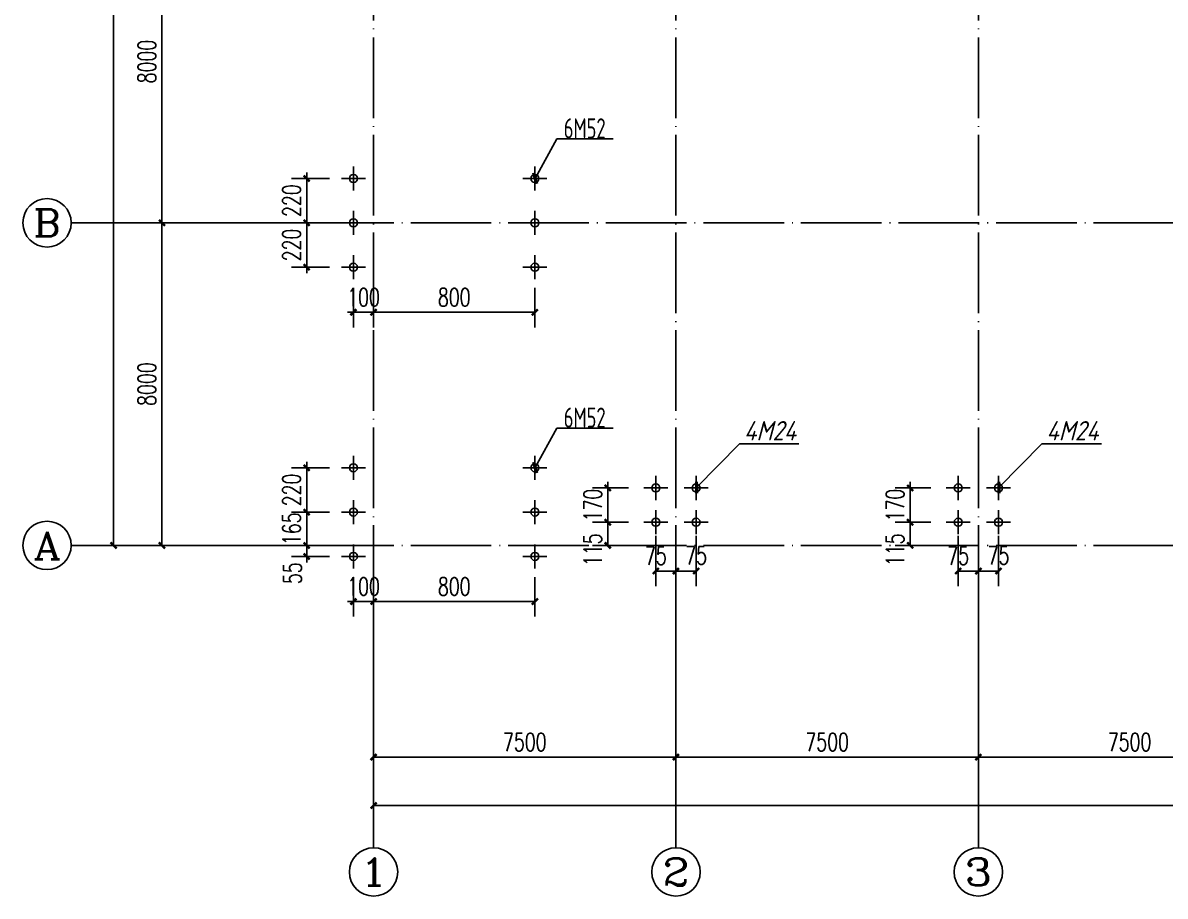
# Model space of a CAD drawing. Extents: x 14475413 to 15955882, y -732572 to -282951.
# Drawn here: x 14998970 to 15027303, y -585436 to -563775 of the extents above; entities that cross this region are included whole.
import ezdxf
from ezdxf.enums import TextEntityAlignment as Align

# ---------------------------------------------------------------- set-up
doc = ezdxf.new("R2010")
doc.units = 0
doc.header["$LTSCALE"] = 1000
doc.header["$MEASUREMENT"] = 0
doc.linetypes.add('DOTE', pattern=[2.42, 2, -0.2, 0.02, -0.2])
for name, color, linetype in [('AXIS', 3, 'Continuous'), ('AXIS_TEXT', 7, 'Continuous'), ('DOTE', 1, 'DOTE'), ('PUB_DIM', 3, 'Continuous'), ('中粗', 4, 'Continuous'), ('标注', 7, 'Continuous')]:
    doc.layers.add(name, color=color, linetype=linetype)
doc.styles.add('_TCH_AXIS', font='COMPLEX', dxfattribs={"bigfont": 'GBCBIG'})
doc.styles.add('_TCH_DIM_T3', font='SIMPLEX', dxfattribs={"width": 0.705882, "bigfont": 'GBCBIG'})
doc.styles.add('COMPLEX', font='COMPLEX')
doc.styles.get("Standard").update_dxf_attribs({"font": 'gbenor.shx', "bigfont": 'gbcbig.shx'})
doc.styles.add('TSSD_REIN', font='tssdeng.shx', dxfattribs={"width": 0.7, "bigfont": 'tssdchn.shx'})
doc.dimstyles.new('100', dxfattribs={"dimtxt": 250, "dimasz": 200, "dimexe": 250, "dimexo": 300, "dimgap": 150, "dimtad": 1, "dimdec": 0, "dimzin": 0, "dimdsep": 46, "dimtxsty": 'Standard', "dimblk": 'ARCHTICK', "dimcen": 0.09, "dimclrd": 256, "dimclre": 256, "dimclrt": 256, "dimadec": 0, "dimazin": 0, "dimtfac": 1, "dimtdec": 0, "dimtix": 1, "dimtmove": 2, "dimatfit": 3, "dimldrblk": 'ARCHTICK', "dimfxl": 0, "dimtolj": 1, "dimtzin": 0, "dimarcsym": 0})
doc.dimstyles.new('_TCH_ARCH&&150', dxfattribs={"dimtxt": 446.25, "dimasz": 150, "dimexe": 375, "dimexo": 450, "dimgap": 150, "dimtad": 1, "dimdec": 0, "dimzin": 0, "dimdsep": 46, "dimtxsty": '_TCH_DIM_T3', "dimblk": 'ARCHTICK', "dimcen": 0.09, "dimclrt": 7, "dimazin": 2, "dimtfac": 1, "dimtdec": 0, "dimtix": 1, "dimtmove": 2, "dimatfit": 3, "dimfxl": 0, "dimtolj": 1, "dimtzin": 0, "dimarcsym": 0})

# ---------------------------------------------------------------- blocks, each defined once
blk = doc.blocks.new('_AXISO')
blk.add_circle((0, 0), 0.5)
at = {"layer": 'AXIS_TEXT', "style": 'COMPLEX', "width": 1.041667}
blk.add_attdef('A', text='', height=0.56, dxfattribs=at).set_placement((-0.25, -0.28), (0.25, -0.28), align=Align.FIT)
blk = doc.blocks.new('_ArchTick')
at = {"color": 0, "linetype": 'ByBlock', "const_width": 0.4}
blk.add_lwpolyline([(-0.5, -0.5), (0.5, 0.5)], dxfattribs=at)
blk = doc.blocks.new('*D1078')
at = {"layer": 'AXIS', "color": 0, "lineweight": -2}
for p, q in [((15005720, -480736), (15000845, -480736)), ((15001220, -576736), (15001220, -480736)), ((15005720, -576736), (15000845, -576736))]:
    blk.add_line(p, q, dxfattribs=at)
at = {"layer": 'Defpoints', "color": 0}
for p in [(15001220, -480736), (15006170, -480736), (15006170, -576736)]:
    blk.add_point(p, dxfattribs=at)
at = {"layer": 'AXIS', "color": 0, "lineweight": -2, "xscale": 150, "yscale": 150, "zscale": 150}
for p, rotation in [((15001220, -480736), 90), ((15001220, -576736), 270)]:
    blk.add_blockref('_ArchTick', p, dxfattribs=dict(at, rotation=rotation))
at = {"layer": 'AXIS', "color": 7, "insert": (15000847, -528736), "char_height": 446.2, "attachment_point": 5, "rotation": 90, "style": '_TCH_DIM_T3'}
blk.add_mtext('\\A1;96000', dxfattribs=at)
blk = doc.blocks.new('*D1079')
at = {"layer": 'AXIS', "color": 0, "lineweight": -2}
for p, q in [((15005720, -568736), (15002045, -568736)), ((15002420, -576736), (15002420, -568736)), ((15005720, -576736), (15002045, -576736))]:
    blk.add_line(p, q, dxfattribs=at)
at = {"layer": 'Defpoints', "color": 0}
for p in [(15002420, -568736), (15006170, -568736), (15006170, -576736)]:
    blk.add_point(p, dxfattribs=at)
at = {"layer": 'AXIS', "color": 0, "lineweight": -2, "xscale": 150, "yscale": 150, "zscale": 150}
for p, rotation in [((15002420, -568736), 90), ((15002420, -576736), 270)]:
    blk.add_blockref('_ArchTick', p, dxfattribs=dict(at, rotation=rotation))
at = {"layer": 'AXIS', "color": 7, "insert": (15002047, -572736), "char_height": 446.2, "attachment_point": 5, "rotation": 90, "style": '_TCH_DIM_T3'}
blk.add_mtext('\\A1;8000', dxfattribs=at)
blk = doc.blocks.new('*D1080')
at = {"layer": 'AXIS', "color": 0, "lineweight": -2}
for p, q in [((15005720, -560736), (15002045, -560736)), ((15002420, -568736), (15002420, -560736)), ((15005720, -568736), (15002045, -568736))]:
    blk.add_line(p, q, dxfattribs=at)
at = {"layer": 'Defpoints', "color": 0}
for p in [(15002420, -560736), (15006170, -560736), (15006170, -568736)]:
    blk.add_point(p, dxfattribs=at)
at = {"layer": 'AXIS', "color": 0, "lineweight": -2, "xscale": 150, "yscale": 150, "zscale": 150}
for p, rotation in [((15002420, -560736), 90), ((15002420, -568736), 270)]:
    blk.add_blockref('_ArchTick', p, dxfattribs=dict(at, rotation=rotation))
at = {"layer": 'AXIS', "color": 7, "insert": (15002047, -564736), "char_height": 446.2, "attachment_point": 5, "rotation": 90, "style": '_TCH_DIM_T3'}
blk.add_mtext('\\A1;8000', dxfattribs=at)
blk = doc.blocks.new('*D1104')
at = {"layer": 'AXIS', "color": 0, "lineweight": -2}
for p, q in [((15007670, -578686), (15007670, -583561)), ((15067670, -578686), (15067670, -583561)), ((15007670, -583186), (15067670, -583186))]:
    blk.add_line(p, q, dxfattribs=at)
at = {"layer": 'Defpoints', "color": 0}
for p in [(15007670, -578236), (15067670, -578236), (15067670, -583186)]:
    blk.add_point(p, dxfattribs=at)
at = {"layer": 'AXIS', "color": 0, "lineweight": -2, "xscale": 150, "yscale": 150, "zscale": 150, "rotation": 180}
blk.add_blockref('_ArchTick', (15007670, -583186), dxfattribs=at)
at = {"layer": 'AXIS', "color": 0, "lineweight": -2, "xscale": 150, "yscale": 150, "zscale": 150}
blk.add_blockref('_ArchTick', (15067670, -583186), dxfattribs=at)
at = {"layer": 'AXIS', "color": 7, "insert": (15037670, -582813), "char_height": 446.2, "attachment_point": 5, "style": '_TCH_DIM_T3'}
blk.add_mtext('\\A1;60000', dxfattribs=at)
blk = doc.blocks.new('*D1105')
at = {"layer": 'AXIS', "color": 0, "lineweight": -2}
for p, q in [((15007670, -578686), (15007670, -582361)), ((15015170, -578686), (15015170, -582361)), ((15007670, -581986), (15015170, -581986))]:
    blk.add_line(p, q, dxfattribs=at)
at = {"layer": 'Defpoints', "color": 0}
for p in [(15007670, -578236), (15015170, -578236), (15015170, -581986)]:
    blk.add_point(p, dxfattribs=at)
at = {"layer": 'AXIS', "color": 0, "lineweight": -2, "xscale": 150, "yscale": 150, "zscale": 150, "rotation": 180}
blk.add_blockref('_ArchTick', (15007670, -581986), dxfattribs=at)
at = {"layer": 'AXIS', "color": 0, "lineweight": -2, "xscale": 150, "yscale": 150, "zscale": 150}
blk.add_blockref('_ArchTick', (15015170, -581986), dxfattribs=at)
at = {"layer": 'AXIS', "color": 7, "insert": (15011420, -581613), "char_height": 446.2, "attachment_point": 5, "style": '_TCH_DIM_T3'}
blk.add_mtext('\\A1;7500', dxfattribs=at)
blk = doc.blocks.new('*D1106')
at = {"layer": 'AXIS', "color": 0, "lineweight": -2}
for p, q in [((15015170, -578686), (15015170, -582361)), ((15022670, -578686), (15022670, -582361)), ((15015170, -581986), (15022670, -581986))]:
    blk.add_line(p, q, dxfattribs=at)
at = {"layer": 'Defpoints', "color": 0}
for p in [(15015170, -578236), (15022670, -578236), (15022670, -581986)]:
    blk.add_point(p, dxfattribs=at)
at = {"layer": 'AXIS', "color": 0, "lineweight": -2, "xscale": 150, "yscale": 150, "zscale": 150, "rotation": 180}
blk.add_blockref('_ArchTick', (15015170, -581986), dxfattribs=at)
at = {"layer": 'AXIS', "color": 0, "lineweight": -2, "xscale": 150, "yscale": 150, "zscale": 150}
blk.add_blockref('_ArchTick', (15022670, -581986), dxfattribs=at)
at = {"layer": 'AXIS', "color": 7, "insert": (15018920, -581613), "char_height": 446.2, "attachment_point": 5, "style": '_TCH_DIM_T3'}
blk.add_mtext('\\A1;7500', dxfattribs=at)
blk = doc.blocks.new('*D1107')
at = {"layer": 'AXIS', "color": 0, "lineweight": -2}
for p, q in [((15022670, -578686), (15022670, -582361)), ((15030170, -578686), (15030170, -582361)), ((15022670, -581986), (15030170, -581986))]:
    blk.add_line(p, q, dxfattribs=at)
at = {"layer": 'Defpoints', "color": 0}
for p in [(15022670, -578236), (15030170, -578236), (15030170, -581986)]:
    blk.add_point(p, dxfattribs=at)
at = {"layer": 'AXIS', "color": 0, "lineweight": -2, "xscale": 150, "yscale": 150, "zscale": 150, "rotation": 180}
blk.add_blockref('_ArchTick', (15022670, -581986), dxfattribs=at)
at = {"layer": 'AXIS', "color": 0, "lineweight": -2, "xscale": 150, "yscale": 150, "zscale": 150}
blk.add_blockref('_ArchTick', (15030170, -581986), dxfattribs=at)
at = {"layer": 'AXIS', "color": 7, "insert": (15026420, -581613), "char_height": 446.2, "attachment_point": 5, "style": '_TCH_DIM_T3'}
blk.add_mtext('\\A1;7500', dxfattribs=at)
blk = doc.blocks.new('*D1285')
at = {"layer": 'Defpoints', "color": 0}
for p in [(15006010, -567636), (15007024, -567636), (15007024, -568736)]:
    blk.add_point(p, dxfattribs=at)
at = {"layer": 'PUB_DIM', "color": 0, "lineweight": -2}
for p, q in [((15006010, -567636), (15006010, -567486)), ((15006574, -567636), (15005635, -567636)), ((15006010, -568736), (15006010, -567636)), ((15006574, -568736), (15005635, -568736)), ((15006010, -568736), (15006010, -568886))]:
    blk.add_line(p, q, dxfattribs=at)
at = {"layer": 'PUB_DIM', "color": 0, "lineweight": -2, "xscale": 150, "yscale": 150, "zscale": 150}
for p, rotation in [((15006010, -567636), 270), ((15006010, -568736), 90)]:
    blk.add_blockref('_ArchTick', p, dxfattribs=dict(at, rotation=rotation))
at = {"layer": 'PUB_DIM', "color": 7, "insert": (15005637, -568186), "char_height": 446.2, "attachment_point": 5, "rotation": 90, "style": '_TCH_DIM_T3'}
blk.add_mtext('\\A1;220', dxfattribs=at)
blk = doc.blocks.new('*D1286')
at = {"layer": 'Defpoints', "color": 0}
for p in [(15006010, -568736), (15007024, -568736), (15007024, -569836)]:
    blk.add_point(p, dxfattribs=at)
at = {"layer": 'PUB_DIM', "color": 0, "lineweight": -2}
for p, q in [((15006010, -568736), (15006010, -568586)), ((15006574, -568736), (15005635, -568736)), ((15006010, -569836), (15006010, -568736)), ((15006574, -569836), (15005635, -569836)), ((15006010, -569836), (15006010, -569986))]:
    blk.add_line(p, q, dxfattribs=at)
at = {"layer": 'PUB_DIM', "color": 0, "lineweight": -2, "xscale": 150, "yscale": 150, "zscale": 150}
for p, rotation in [((15006010, -568736), 270), ((15006010, -569836), 90)]:
    blk.add_blockref('_ArchTick', p, dxfattribs=dict(at, rotation=rotation))
at = {"layer": 'PUB_DIM', "color": 7, "insert": (15005637, -569286), "char_height": 446.2, "attachment_point": 5, "rotation": 90, "style": '_TCH_DIM_T3'}
blk.add_mtext('\\A1;220', dxfattribs=at)
blk = doc.blocks.new('*D1287')
at = {"layer": 'Defpoints', "color": 0}
for p in [(15007670, -569901), (15011670, -569901), (15011670, -570953)]:
    blk.add_point(p, dxfattribs=at)
at = {"layer": 'PUB_DIM', "color": 0, "lineweight": -2}
for p, q in [((15007670, -570351), (15007670, -571328)), ((15011670, -570351), (15011670, -571328)), ((15007670, -570953), (15011670, -570953))]:
    blk.add_line(p, q, dxfattribs=at)
at = {"layer": 'PUB_DIM', "color": 0, "lineweight": -2, "xscale": 150, "yscale": 150, "zscale": 150, "rotation": 180}
blk.add_blockref('_ArchTick', (15007670, -570953), dxfattribs=at)
at = {"layer": 'PUB_DIM', "color": 0, "lineweight": -2, "xscale": 150, "yscale": 150, "zscale": 150}
blk.add_blockref('_ArchTick', (15011670, -570953), dxfattribs=at)
at = {"layer": 'PUB_DIM', "color": 7, "insert": (15009670, -570580), "char_height": 446.2, "attachment_point": 5, "style": '_TCH_DIM_T3'}
blk.add_mtext('\\A1;800', dxfattribs=at)
blk = doc.blocks.new('*D1288')
at = {"layer": 'Defpoints', "color": 0}
for p in [(15007170, -569901), (15007670, -569901), (15007670, -570953)]:
    blk.add_point(p, dxfattribs=at)
at = {"layer": 'PUB_DIM', "color": 0, "lineweight": -2}
for p, q in [((15007170, -570351), (15007170, -571328)), ((15007670, -570351), (15007670, -571328)), ((15007170, -570953), (15007020, -570953)), ((15007170, -570953), (15007670, -570953)), ((15007670, -570953), (15007820, -570953))]:
    blk.add_line(p, q, dxfattribs=at)
at = {"layer": 'PUB_DIM', "color": 0, "lineweight": -2, "xscale": 150, "yscale": 150, "zscale": 150}
blk.add_blockref('_ArchTick', (15007170, -570953), dxfattribs=at)
at = {"layer": 'PUB_DIM', "color": 0, "lineweight": -2, "xscale": 150, "yscale": 150, "zscale": 150, "rotation": 180}
blk.add_blockref('_ArchTick', (15007670, -570953), dxfattribs=at)
at = {"layer": 'PUB_DIM', "color": 7, "insert": (15007420, -570580), "char_height": 446.2, "attachment_point": 5, "style": '_TCH_DIM_T3'}
blk.add_mtext('\\A1;100', dxfattribs=at)
blk = doc.blocks.new('*D1293')
at = {"layer": 'Defpoints', "color": 0}
for p in [(15006010, -574811), (15007024, -574811), (15007024, -575911)]:
    blk.add_point(p, dxfattribs=at)
at = {"layer": 'PUB_DIM', "color": 0, "lineweight": -2}
for p, q in [((15006574, -574811), (15005635, -574811)), ((15006010, -574811), (15006010, -574661)), ((15006010, -575911), (15006010, -574811)), ((15006574, -575911), (15005635, -575911)), ((15006010, -575911), (15006010, -576061))]:
    blk.add_line(p, q, dxfattribs=at)
at = {"layer": 'PUB_DIM', "color": 0, "lineweight": -2, "xscale": 150, "yscale": 150, "zscale": 150}
for p, rotation in [((15006010, -574811), 270), ((15006010, -575911), 90)]:
    blk.add_blockref('_ArchTick', p, dxfattribs=dict(at, rotation=rotation))
at = {"layer": 'PUB_DIM', "color": 7, "insert": (15005637, -575361), "char_height": 446.2, "attachment_point": 5, "rotation": 90, "style": '_TCH_DIM_T3'}
blk.add_mtext('\\A1;220', dxfattribs=at)
blk = doc.blocks.new('*D1294')
at = {"layer": 'Defpoints', "color": 0}
for p in [(15006010, -575911), (15007024, -575911), (15007024, -576736)]:
    blk.add_point(p, dxfattribs=at)
at = {"layer": 'PUB_DIM', "color": 0, "lineweight": -2}
for p, q in [((15006574, -575911), (15005635, -575911)), ((15006010, -575911), (15006010, -575761)), ((15006010, -576736), (15006010, -575911)), ((15006574, -576736), (15005635, -576736)), ((15006010, -576736), (15006010, -576886))]:
    blk.add_line(p, q, dxfattribs=at)
at = {"layer": 'PUB_DIM', "color": 0, "lineweight": -2, "xscale": 150, "yscale": 150, "zscale": 150}
for p, rotation in [((15006010, -575911), 270), ((15006010, -576736), 90)]:
    blk.add_blockref('_ArchTick', p, dxfattribs=dict(at, rotation=rotation))
at = {"layer": 'PUB_DIM', "color": 7, "insert": (15005637, -576323), "char_height": 446.2, "attachment_point": 5, "rotation": 90, "style": '_TCH_DIM_T3'}
blk.add_mtext('\\A1;165', dxfattribs=at)
blk = doc.blocks.new('*D1295')
at = {"layer": 'Defpoints', "color": 0}
for p in [(15006010, -576736), (15007024, -576736), (15007024, -577011)]:
    blk.add_point(p, dxfattribs=at)
at = {"layer": 'PUB_DIM', "color": 0, "lineweight": -2}
for p, q in [((15006574, -576736), (15005635, -576736)), ((15006010, -576736), (15006010, -576586)), ((15006010, -577011), (15006010, -576736)), ((15006574, -577011), (15005635, -577011)), ((15006010, -577011), (15006010, -577161))]:
    blk.add_line(p, q, dxfattribs=at)
at = {"layer": 'PUB_DIM', "color": 0, "lineweight": -2, "xscale": 150, "yscale": 150, "zscale": 150}
for p, rotation in [((15006010, -576736), 270), ((15006010, -577011), 90)]:
    blk.add_blockref('_ArchTick', p, dxfattribs=dict(at, rotation=rotation))
at = {"layer": 'PUB_DIM', "color": 7, "insert": (15005661, -577427), "char_height": 446.2, "attachment_point": 5, "rotation": 90, "style": '_TCH_DIM_T3'}
blk.add_mtext('\\A1;55', dxfattribs=at)
blk = doc.blocks.new('*D1296')
at = {"layer": 'Defpoints', "color": 0}
for p in [(15007670, -577076), (15011670, -577076), (15011670, -578128)]:
    blk.add_point(p, dxfattribs=at)
at = {"layer": 'PUB_DIM', "color": 0, "lineweight": -2}
for p, q in [((15007670, -577526), (15007670, -578503)), ((15011670, -577526), (15011670, -578503)), ((15007670, -578128), (15011670, -578128))]:
    blk.add_line(p, q, dxfattribs=at)
at = {"layer": 'PUB_DIM', "color": 0, "lineweight": -2, "xscale": 150, "yscale": 150, "zscale": 150, "rotation": 180}
blk.add_blockref('_ArchTick', (15007670, -578128), dxfattribs=at)
at = {"layer": 'PUB_DIM', "color": 0, "lineweight": -2, "xscale": 150, "yscale": 150, "zscale": 150}
blk.add_blockref('_ArchTick', (15011670, -578128), dxfattribs=at)
at = {"layer": 'PUB_DIM', "color": 7, "insert": (15009670, -577755), "char_height": 446.2, "attachment_point": 5, "style": '_TCH_DIM_T3'}
blk.add_mtext('\\A1;800', dxfattribs=at)
blk = doc.blocks.new('*D1297')
at = {"layer": 'Defpoints', "color": 0}
for p in [(15007170, -577076), (15007670, -577076), (15007670, -578128)]:
    blk.add_point(p, dxfattribs=at)
at = {"layer": 'PUB_DIM', "color": 0, "lineweight": -2}
for p, q in [((15007170, -577526), (15007170, -578503)), ((15007670, -577526), (15007670, -578503)), ((15007170, -578128), (15007020, -578128)), ((15007170, -578128), (15007670, -578128)), ((15007670, -578128), (15007820, -578128))]:
    blk.add_line(p, q, dxfattribs=at)
at = {"layer": 'PUB_DIM', "color": 0, "lineweight": -2, "xscale": 150, "yscale": 150, "zscale": 150}
blk.add_blockref('_ArchTick', (15007170, -578128), dxfattribs=at)
at = {"layer": 'PUB_DIM', "color": 0, "lineweight": -2, "xscale": 150, "yscale": 150, "zscale": 150, "rotation": 180}
blk.add_blockref('_ArchTick', (15007670, -578128), dxfattribs=at)
at = {"layer": 'PUB_DIM', "color": 7, "insert": (15007420, -577755), "char_height": 446.2, "attachment_point": 5, "style": '_TCH_DIM_T3'}
blk.add_mtext('\\A1;100', dxfattribs=at)
blk = doc.blocks.new('*D1308')
at = {"layer": 'Defpoints', "color": 0}
for p in [(15022170, -576045), (15022670, -576045), (15022670, -577372)]:
    blk.add_point(p, dxfattribs=at)
at = {"layer": 'PUB_DIM', "color": 0, "lineweight": -2}
for p, q in [((15022170, -576495), (15022170, -577747)), ((15022670, -576495), (15022670, -577747)), ((15022170, -577372), (15022670, -577372))]:
    blk.add_line(p, q, dxfattribs=at)
at = {"layer": 'PUB_DIM', "color": 0, "lineweight": -2, "xscale": 150, "yscale": 150, "zscale": 150, "rotation": 180}
blk.add_blockref('_ArchTick', (15022170, -577372), dxfattribs=at)
at = {"layer": 'PUB_DIM', "color": 0, "lineweight": -2, "xscale": 150, "yscale": 150, "zscale": 150}
blk.add_blockref('_ArchTick', (15022670, -577372), dxfattribs=at)
at = {"layer": 'PUB_DIM', "color": 7, "insert": (15022170, -576992), "char_height": 446.2, "attachment_point": 5, "style": '_TCH_DIM_T3'}
blk.add_mtext('\\A1;75', dxfattribs=at)
blk = doc.blocks.new('*D1309')
at = {"layer": 'Defpoints', "color": 0}
for p in [(15022670, -576045), (15023170, -576045), (15023170, -577372)]:
    blk.add_point(p, dxfattribs=at)
at = {"layer": 'PUB_DIM', "color": 0, "lineweight": -2}
for p, q in [((15022670, -576495), (15022670, -577747)), ((15023170, -576495), (15023170, -577747)), ((15022670, -577372), (15023170, -577372))]:
    blk.add_line(p, q, dxfattribs=at)
at = {"layer": 'PUB_DIM', "color": 0, "lineweight": -2, "xscale": 150, "yscale": 150, "zscale": 150, "rotation": 180}
blk.add_blockref('_ArchTick', (15022670, -577372), dxfattribs=at)
at = {"layer": 'PUB_DIM', "color": 0, "lineweight": -2, "xscale": 150, "yscale": 150, "zscale": 150}
blk.add_blockref('_ArchTick', (15023170, -577372), dxfattribs=at)
at = {"layer": 'PUB_DIM', "color": 7, "insert": (15023170, -576987), "char_height": 446.2, "attachment_point": 5, "style": '_TCH_DIM_T3'}
blk.add_mtext('\\A1;75', dxfattribs=at)
blk = doc.blocks.new('*D1310')
at = {"layer": 'Defpoints', "color": 0}
for p in [(15020978, -576161), (15021941, -576161), (15021941, -576736)]:
    blk.add_point(p, dxfattribs=at)
at = {"layer": 'PUB_DIM', "color": 0, "lineweight": -2}
for p, q in [((15021491, -576161), (15020603, -576161)), ((15020978, -576736), (15020978, -576161)), ((15021491, -576736), (15020603, -576736))]:
    blk.add_line(p, q, dxfattribs=at)
at = {"layer": 'PUB_DIM', "color": 0, "lineweight": -2, "xscale": 150, "yscale": 150, "zscale": 150}
for p, rotation in [((15020978, -576161), 90), ((15020978, -576736), 270)]:
    blk.add_blockref('_ArchTick', p, dxfattribs=dict(at, rotation=rotation))
at = {"layer": 'PUB_DIM', "color": 7, "insert": (15020604, -576845), "char_height": 446.2, "attachment_point": 5, "rotation": 90, "style": '_TCH_DIM_T3'}
blk.add_mtext('\\A1;115', dxfattribs=at)
blk = doc.blocks.new('*D1311')
at = {"layer": 'Defpoints', "color": 0}
for p in [(15020978, -575311), (15021941, -575311), (15021941, -576161)]:
    blk.add_point(p, dxfattribs=at)
at = {"layer": 'PUB_DIM', "color": 0, "lineweight": -2}
for p, q in [((15020978, -575311), (15020978, -575161)), ((15021491, -575311), (15020603, -575311)), ((15020978, -576161), (15020978, -575311)), ((15021491, -576161), (15020603, -576161)), ((15020978, -576161), (15020978, -576311))]:
    blk.add_line(p, q, dxfattribs=at)
at = {"layer": 'PUB_DIM', "color": 0, "lineweight": -2, "xscale": 150, "yscale": 150, "zscale": 150}
for p, rotation in [((15020978, -575311), 270), ((15020978, -576161), 90)]:
    blk.add_blockref('_ArchTick', p, dxfattribs=dict(at, rotation=rotation))
at = {"layer": 'PUB_DIM', "color": 7, "insert": (15020605, -575736), "char_height": 446.2, "attachment_point": 5, "rotation": 90, "style": '_TCH_DIM_T3'}
blk.add_mtext('\\A1;170', dxfattribs=at)
blk = doc.blocks.new('*D1312')
at = {"layer": 'Defpoints', "color": 0}
for p in [(15014670, -576045), (15015170, -576045), (15015170, -577372)]:
    blk.add_point(p, dxfattribs=at)
at = {"layer": 'PUB_DIM', "color": 0, "lineweight": -2}
for p, q in [((15014670, -576495), (15014670, -577747)), ((15015170, -576495), (15015170, -577747)), ((15014670, -577372), (15015170, -577372))]:
    blk.add_line(p, q, dxfattribs=at)
at = {"layer": 'PUB_DIM', "color": 0, "lineweight": -2, "xscale": 150, "yscale": 150, "zscale": 150, "rotation": 180}
blk.add_blockref('_ArchTick', (15014670, -577372), dxfattribs=at)
at = {"layer": 'PUB_DIM', "color": 0, "lineweight": -2, "xscale": 150, "yscale": 150, "zscale": 150}
blk.add_blockref('_ArchTick', (15015170, -577372), dxfattribs=at)
at = {"layer": 'PUB_DIM', "color": 7, "insert": (15014670, -576992), "char_height": 446.2, "attachment_point": 5, "style": '_TCH_DIM_T3'}
blk.add_mtext('\\A1;75', dxfattribs=at)
blk = doc.blocks.new('*D1313')
at = {"layer": 'Defpoints', "color": 0}
for p in [(15015170, -576045), (15015670, -576045), (15015670, -577372)]:
    blk.add_point(p, dxfattribs=at)
at = {"layer": 'PUB_DIM', "color": 0, "lineweight": -2}
for p, q in [((15015170, -576495), (15015170, -577747)), ((15015670, -576495), (15015670, -577747)), ((15015170, -577372), (15015670, -577372))]:
    blk.add_line(p, q, dxfattribs=at)
at = {"layer": 'PUB_DIM', "color": 0, "lineweight": -2, "xscale": 150, "yscale": 150, "zscale": 150, "rotation": 180}
blk.add_blockref('_ArchTick', (15015170, -577372), dxfattribs=at)
at = {"layer": 'PUB_DIM', "color": 0, "lineweight": -2, "xscale": 150, "yscale": 150, "zscale": 150}
blk.add_blockref('_ArchTick', (15015670, -577372), dxfattribs=at)
at = {"layer": 'PUB_DIM', "color": 7, "insert": (15015670, -576987), "char_height": 446.2, "attachment_point": 5, "style": '_TCH_DIM_T3'}
blk.add_mtext('\\A1;75', dxfattribs=at)
blk = doc.blocks.new('*D1314')
at = {"layer": 'Defpoints', "color": 0}
for p in [(15013478, -576161), (15014441, -576161), (15014441, -576736)]:
    blk.add_point(p, dxfattribs=at)
at = {"layer": 'PUB_DIM', "color": 0, "lineweight": -2}
for p, q in [((15013991, -576161), (15013103, -576161)), ((15013478, -576736), (15013478, -576161)), ((15013991, -576736), (15013103, -576736))]:
    blk.add_line(p, q, dxfattribs=at)
at = {"layer": 'PUB_DIM', "color": 0, "lineweight": -2, "xscale": 150, "yscale": 150, "zscale": 150}
for p, rotation in [((15013478, -576161), 90), ((15013478, -576736), 270)]:
    blk.add_blockref('_ArchTick', p, dxfattribs=dict(at, rotation=rotation))
at = {"layer": 'PUB_DIM', "color": 7, "insert": (15013104, -576845), "char_height": 446.2, "attachment_point": 5, "rotation": 90, "style": '_TCH_DIM_T3'}
blk.add_mtext('\\A1;115', dxfattribs=at)
blk = doc.blocks.new('*D1315')
at = {"layer": 'Defpoints', "color": 0}
for p in [(15013478, -575311), (15014441, -575311), (15014441, -576161)]:
    blk.add_point(p, dxfattribs=at)
at = {"layer": 'PUB_DIM', "color": 0, "lineweight": -2}
for p, q in [((15013478, -575311), (15013478, -575161)), ((15013991, -575311), (15013103, -575311)), ((15013478, -576161), (15013478, -575311)), ((15013991, -576161), (15013103, -576161)), ((15013478, -576161), (15013478, -576311))]:
    blk.add_line(p, q, dxfattribs=at)
at = {"layer": 'PUB_DIM', "color": 0, "lineweight": -2, "xscale": 150, "yscale": 150, "zscale": 150}
for p, rotation in [((15013478, -575311), 270), ((15013478, -576161), 90)]:
    blk.add_blockref('_ArchTick', p, dxfattribs=dict(at, rotation=rotation))
at = {"layer": 'PUB_DIM', "color": 7, "insert": (15013105, -575736), "char_height": 446.2, "attachment_point": 5, "rotation": 90, "style": '_TCH_DIM_T3'}
blk.add_mtext('\\A1;170', dxfattribs=at)

msp = doc.modelspace()

# ---------------------------------------------------------------- linework, layer by layer
at = {"layer": 'AXIS'}
for p, q in [((15006170.1, -568735.7), (15000170.1, -568735.7)), ((15006170.1, -576735.7), (15000170.1, -576735.7)), ((15007670.1, -578235.7), (15007670.1, -584235.7)), ((15015170.1, -578235.7), (15015170.1, -584235.7)), ((15022670.1, -578235.7), (15022670.1, -584235.7))]:
    msp.add_line(p, q, dxfattribs=at)
at = {"layer": 'DOTE'}
for p, q in [((15007670.1, -578235.7), (15007670.1, -479235.7)), ((15015170.1, -578235.7), (15015170.1, -479235.7)), ((15022670.1, -578235.7), (15022670.1, -479235.7)), ((15006170.1, -568735.7), (15069170.1, -568735.7)), ((15006170.1, -576735.7), (15069170.1, -576735.7))]:
    msp.add_line(p, q, dxfattribs=at)
at = {"layer": '中粗', "linetype": 'ByBlock'}
for p, q in [((15007170.1, -567335.7), (15007170.1, -567935.7)), ((15011670.1, -567335.7), (15011670.1, -567935.7)), ((15007470.1, -567635.7), (15006870.1, -567635.7)), ((15011970.1, -567635.7), (15011370.1, -567635.7)), ((15007170.1, -568435.7), (15007170.1, -569035.7)), ((15011670.1, -568435.7), (15011670.1, -569035.7)), ((15007470.1, -568735.7), (15006870.1, -568735.7)), ((15011970.1, -568735.7), (15011370.1, -568735.7)), ((15007170.1, -569535.7), (15007170.1, -570135.7)), ((15011670.1, -569535.7), (15011670.1, -570135.7)), ((15007470.1, -569835.7), (15006870.1, -569835.7)), ((15007095.1, -569835.7), (15007095.1, -569835.7)), ((15011970.1, -569835.7), (15011370.1, -569835.7)), ((15011595.1, -569835.7), (15011595.1, -569835.7)), ((15007170.1, -574510.7), (15007170.1, -575110.7)), ((15011670.1, -574510.7), (15011670.1, -575110.7)), ((15007470.1, -574810.7), (15006870.1, -574810.7)), ((15011970.1, -574810.7), (15011370.1, -574810.7)), ((15014670.1, -575610.7), (15014670.1, -575010.7)), ((15015670.1, -575610.7), (15015670.1, -575010.7)), ((15022170.1, -575610.7), (15022170.1, -575010.7)), ((15023170.1, -575610.7), (15023170.1, -575010.7)), ((15014370.1, -575310.7), (15014970.1, -575310.7)), ((15014745.1, -575310.7), (15014745.1, -575310.7)), ((15015370.1, -575310.7), (15015970.1, -575310.7)), ((15021870.1, -575310.7), (15022470.1, -575310.7)), ((15022245.1, -575310.7), (15022245.1, -575310.7)), ((15022870.1, -575310.7), (15023470.1, -575310.7)), ((15007170.1, -575610.7), (15007170.1, -576210.7)), ((15011670.1, -575610.7), (15011670.1, -576210.7)), ((15007470.1, -575910.7), (15006870.1, -575910.7)), ((15011970.1, -575910.7), (15011370.1, -575910.7)), ((15014670.1, -576460.7), (15014670.1, -575860.7)), ((15015670.1, -576460.7), (15015670.1, -575860.7)), ((15022170.1, -576460.7), (15022170.1, -575860.7)), ((15023170.1, -576460.7), (15023170.1, -575860.7)), ((15014370.1, -576160.7), (15014970.1, -576160.7)), ((15015370.1, -576160.7), (15015970.1, -576160.7)), ((15021870.1, -576160.7), (15022470.1, -576160.7)), ((15022870.1, -576160.7), (15023470.1, -576160.7)), ((15007170.1, -576710.7), (15007170.1, -577310.7)), ((15011670.1, -576710.7), (15011670.1, -577310.7)), ((15007470.1, -577010.7), (15006870.1, -577010.7)), ((15007095.1, -577010.7), (15007095.1, -577010.7)), ((15011970.1, -577010.7), (15011370.1, -577010.7)), ((15011595.1, -577010.7), (15011595.1, -577010.7))]:
    msp.add_line(p, q, dxfattribs=at)
for centre in [(15007170.1, -567635.7), (15011670.1, -567635.7), (15007170.1, -568735.7), (15011670.1, -568735.7), (15007170.1, -569835.7), (15011670.1, -569835.7), (15007170.1, -574810.7), (15011670.1, -574810.7), (15014670.1, -575310.7), (15015670.1, -575310.7), (15022170.1, -575310.7), (15023170.1, -575310.7), (15007170.1, -575910.7), (15011670.1, -575910.7), (15014670.1, -576160.7), (15015670.1, -576160.7), (15022170.1, -576160.7), (15023170.1, -576160.7), (15007170.1, -577010.7), (15011670.1, -577010.7)]:
    msp.add_circle(centre, 100, dxfattribs=at)

# ---------------------------------------------------------------- block references
at = {"layer": 'AXIS'}
ref = msp.add_blockref('_AXISO', (14999570.1, -568735.7), dxfattribs=dict(at, xscale=1200, yscale=1200, zscale=1200))
ref.add_attrib('A', 'B', dxfattribs={"layer": 'AXIS_TEXT', "ltscale": 0.5, "height": 678.8, "style": '_TCH_AXIS', "width": 1.235294}).set_placement((14999230.7, -569075.1), (14999909.5, -569075.1), align=Align.FIT)
ref = msp.add_blockref('_AXISO', (14999570.1, -576735.7), dxfattribs=dict(at, xscale=1200, yscale=1200, zscale=1200))
ref.add_attrib('A', 'A', dxfattribs={"layer": 'AXIS_TEXT', "ltscale": 0.5, "height": 678.8, "style": '_TCH_AXIS', "width": 1.166667}).set_placement((14999230.7, -577075.1), (14999909.5, -577075.1), align=Align.FIT)
ref = msp.add_blockref('_AXISO', (15007670.1, -584835.7), dxfattribs=dict(at, xscale=1200, yscale=1200, zscale=1200))
ref.add_attrib('A', '1', dxfattribs={"layer": 'AXIS_TEXT', "ltscale": 0.5, "height": 678.8, "style": '_TCH_AXIS', "width": 2.333333}).set_placement((15007330.7, -585175.1), (15008009.5, -585175.1), align=Align.FIT)
ref = msp.add_blockref('_AXISO', (15015170.1, -584835.7), dxfattribs=dict(at, xscale=1200, yscale=1200, zscale=1200))
ref.add_attrib('A', '2', dxfattribs={"layer": 'AXIS_TEXT', "ltscale": 0.5, "height": 678.8, "style": '_TCH_AXIS', "width": 1.5}).set_placement((15014830.7, -585175.1), (15015509.5, -585175.1), align=Align.FIT)
ref = msp.add_blockref('_AXISO', (15022670.1, -584835.7), dxfattribs=dict(at, xscale=1200, yscale=1200, zscale=1200))
ref.add_attrib('A', '3', dxfattribs={"layer": 'AXIS_TEXT', "ltscale": 0.5, "height": 678.8, "style": '_TCH_AXIS', "width": 1.5}).set_placement((15022330.7, -585175.1), (15023009.5, -585175.1), align=Align.FIT)

# ---------------------------------------------------------------- texts
at = {"color": 6, "ltscale": 0.5, "style": 'TSSD_REIN', "width": 0.7}
for p in [(15012386.7, -566641.8), (15012386.7, -573816.8)]:
    msp.add_text('6M52', height=500, dxfattribs=at).set_placement(p)
at = {"color": 6, "ltscale": 0.5, "oblique": 15}
for p in [(15016856.5, -574131.6), (15024356.5, -574131.6)]:
    msp.add_text('4M24', height=480, dxfattribs=at).set_placement(p)

# ---------------------------------------------------------------- dimensions: what is measured, and where the dimension line sits
at = {"layer": 'AXIS'}
for p1, p2, distance, text, picture, middle in [((15006170.1, -576735.7), (15006170.1, -480735.7), 4950, '96000', '*D1078', (15000847, -528735.7)), ((15006170.1, -568735.7), (15006170.1, -560735.7), 3750, '8000', '*D1080', (15002047, -564735.7)), ((15006170.1, -576735.7), (15006170.1, -568735.7), 3750, '8000', '*D1079', (15002047, -572735.7)), ((15007670.1, -578235.7), (15067670.1, -578235.7), -4950, '60000', '*D1104', (15037670.1, -582812.6)), ((15007670.1, -578235.7), (15015170.1, -578235.7), -3750, '7500', '*D1105', (15011420.1, -581612.6)), ((15015170.1, -578235.7), (15022670.1, -578235.7), -3750, '7500', '*D1106', (15018920.1, -581612.6)), ((15022670.1, -578235.7), (15030170.1, -578235.7), -3750, '7500', '*D1107', (15026420.1, -581612.6))]:
    dim = msp.add_aligned_dim(p1=p1, p2=p2, distance=distance, text=text, dimstyle='_TCH_ARCH&&150', dxfattribs=at)
    dim.commit()
    dim.dimension.update_dxf_attribs({"geometry": picture, "text_midpoint": middle})
at = {"layer": 'PUB_DIM'}
for p1, p2, distance, text, picture, middle in [((15007023.6, -568735.7), (15007023.6, -567635.7), 1014, '220', '*D1285', (15005636.5, -568185.7)), ((15007023.6, -569835.7), (15007023.6, -568735.7), 1014, '220', '*D1286', (15005636.5, -569285.7)), ((15007170.1, -569901.2), (15007670.1, -569901.2), -1051.8, '100', '*D1288', (15007420.1, -570579.9)), ((15007670.1, -569901.2), (15011670.1, -569901.2), -1051.8, '800', '*D1287', (15009670.1, -570579.9)), ((15007023.6, -575910.7), (15007023.6, -574810.7), 1014, '220', '*D1293', (15005636.5, -575360.7)), ((15014440.6, -576160.7), (15014440.6, -575310.7), 962.5, '170', '*D1315', (15013105, -575735.7)), ((15021940.6, -576160.7), (15021940.6, -575310.7), 962.5, '170', '*D1311', (15020605, -575735.7)), ((15007023.6, -576735.7), (15007023.6, -575910.7), 1014, '165', '*D1294', (15005636.5, -576323.2)), ((15007170.1, -577076.2), (15007670.1, -577076.2), -1051.8, '100', '*D1297', (15007420.1, -577754.9)), ((15007670.1, -577076.2), (15011670.1, -577076.2), -1051.8, '800', '*D1296', (15009670.1, -577754.9))]:
    dim = msp.add_aligned_dim(p1=p1, p2=p2, distance=distance, text=text, dimstyle='_TCH_ARCH&&150', dxfattribs=at)
    dim.commit()
    dim.dimension.update_dxf_attribs({"geometry": picture, "text_midpoint": middle})
for base, p1, p2, angle, text, picture, middle in [((15013478.1, -576160.7), (15014440.6, -576735.7), (15014440.6, -576160.7), 90, '115', '*D1314', (15013104.4, -576845.5)), ((15015170.1, -577372.2), (15014670.1, -576044.5), (15015170.1, -576044.5), 0, '75', '*D1312', (15014670.1, -576992.4)), ((15015670.1, -577372.2), (15015170.1, -576044.5), (15015670.1, -576044.5), 0, '75', '*D1313', (15015670.1, -576987)), ((15020978.1, -576160.7), (15021940.6, -576735.7), (15021940.6, -576160.7), 90, '115', '*D1310', (15020604.4, -576845.5)), ((15022670.1, -577372.2), (15022170.1, -576044.5), (15022670.1, -576044.5), 0, '75', '*D1308', (15022170.1, -576992.4)), ((15023170.1, -577372.2), (15022670.1, -576044.5), (15023170.1, -576044.5), 0, '75', '*D1309', (15023170.1, -576987)), ((15006009.6, -576735.7), (15007023.6, -577010.7), (15007023.6, -576735.7), 90, '55', '*D1295', (15005660.7, -577427.1))]:
    dim = msp.add_linear_dim(base=base, p1=p1, p2=p2, angle=angle, text=text, dimstyle='_TCH_ARCH&&150', dxfattribs=at)
    dim.commit()
    dim.dimension.update_dxf_attribs({"geometry": picture, "text_midpoint": middle, "dimtype": 161})

# ---------------------------------------------------------------- leaders
at = {"layer": '标注', "linetype": 'ByBlock'}
for points in [[(15011676.4, -567631.7), (15012211.2, -566653.8), (15013613.3, -566653.8)], [(15011676.4, -574806.7), (15012211.2, -573828.8), (15013613.3, -573828.8)], [(15015680.4, -575299.8), (15016746, -574213.4), (15018221, -574213.4)], [(15023180.4, -575299.8), (15024246, -574213.4), (15025721, -574213.4)]]:
    msp.add_leader(points, dimstyle='100', override={"dimgap": 150, "dimtad": 0}, dxfattribs=at)

doc.saveas('drawing.dxf')
